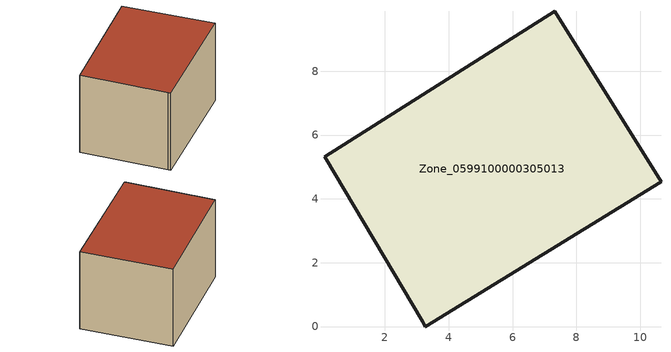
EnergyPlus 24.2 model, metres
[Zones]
Zone_0599100000305013
 floor ground (C_G): 3.27,0 3.18,0.14 0.11,5.32 7.32,9.87 10.65,4.53 z0
 wall outside (C_F): 3.27,0 10.65,4.53 7.32,9.87 0.11,5.32 3.18,0.14 3.27,0 z0:5.84
 roof outside (C_R): 3.18,0.14 3.27,0 10.65,4.53 7.32,9.87 0.11,5.32 z5.84
[BUILDING]
Pand.0599100000305013: North Axis=0; Terrain=City; Loads Convergence Tolerance Value=0.04; Temperature Convergence Tolerance Value=0.4; Solar Distribution=FullExterior; Maximum Number of Warmup Days=25; Minimum Number of Warmup Days=1
[Site:Location]
Rotterdam.The.Hague.AP_ZH_NLD Design_Conditions: Latitude=51.96; Longitude=4.45; Time Zone=1; Elevation=-4.5
[SITE:GROUNDTEMPERATURE:BUILDINGSURFACE]
18, 18, 18, 18, 18, 18, 18, 18, 18, 18, 18, 18
[MATERIAL] Thermal Absorptance=0.9; Solar Absorptance=0.7; Visible Absorptance=0.7
Name | Roughness | Thickness | Conductivity | Density | Specific Heat
G.TI.1965-1974 | MediumSmooth | 0.15 | 0.882353 | 540 | 1210
F.TI.1965-1974 | Rough | 0.3 | 0.697674 | 1920 | 840
R.TI.1965-1974 | MediumRough | 0.2 | 0.232558 | 1500 | 1000
[CONSTRUCTION]
C_G: G.TI.1965-1974
C_F: F.TI.1965-1974
C_R: R.TI.1965-1974
[ZONE]
Zone_0599100000305013: Type=1; Multiplier=1; Ceiling Height=Autocalculate; Volume=Autocalculate; Floor Area=autocalculate; Part of Total Floor Area=Yes
[ZONEINFILTRATION:DESIGNFLOWRATE]
Infil_Zone_0599100000305013: Zone or ZoneList or Space or SpaceList=Zone_0599100000305013; Schedule=AlwaysOn; Design Flow Rate Calculation Method=Flow/Area; Flow Rate per Floor Area=0.003; Constant Term Coefficient=1; Temperature Term Coefficient=0; Velocity Term Coefficient=0; Velocity Squared Term Coefficient=0
[HVACTEMPLATE:ZONE:IDEALLOADSAIRSYSTEM]
Zone_0599100000305013: Maximum Heating Supply Air Temperature=50; Minimum Cooling Supply Air Temperature=13; Maximum Heating Supply Air Humidity Ratio=0.0156; Minimum Cooling Supply Air Humidity Ratio=0.0077; Heating Limit=NoLimit; Cooling Limit=NoLimit; Dehumidification Control Type=ConstantSensibleHeatRatio; Cooling Sensible Heat Ratio=0.7; Dehumidification Setpoint=60; Humidification Control Type=None; Humidification Setpoint=30; Outdoor Air Method=None; Outdoor Air Flow Rate per Person=0.00944; Outdoor Air Flow Rate per Zone Floor Area=0; Outdoor Air Flow Rate per Zone=0; Demand Controlled Ventilation Type=None; Outdoor Air Economizer Type=NoEconomizer; Heat Recovery Type=None; Sensible Heat Recovery Effectiveness=0.7; Latent Heat Recovery Effectiveness=0.65
[ZONECONTROL:THERMOSTAT]
ThermostatControl_Zone_0599100000305013: Zone or ZoneList=Zone_0599100000305013; Control Type Schedule=DualSetpointControlType; Control 1=Thermostat_Zone_0599100000305013; Temperature Difference Between Cutout And Setpoint=0
[THERMOSTATSETPOINT:DUALSETPOINT]
Thermostat_Zone_0599100000305013: Heating Setpoint Temperature Schedule=HeatingSetpoint_Zone_0599100000305013; Cooling Setpoint Temperature Schedule=CoolingSetpoint_Zone_0599100000305013
[SCHEDULE:COMPACT]
HeatingSetpoint_Zone_0599100000305013: Through: 12/31, For: AllDays, Until: 24:00, 21
CoolingSetpoint_Zone_0599100000305013: Through: 12/31, For: AllDays, Until: 24:00, 24
DualSetpointControlType: Through: 12/31, For: AllDays, Until: 24:00, 4
AlwaysOn: Through: 12/31, For: AllDays, Until: 24:00, 1
